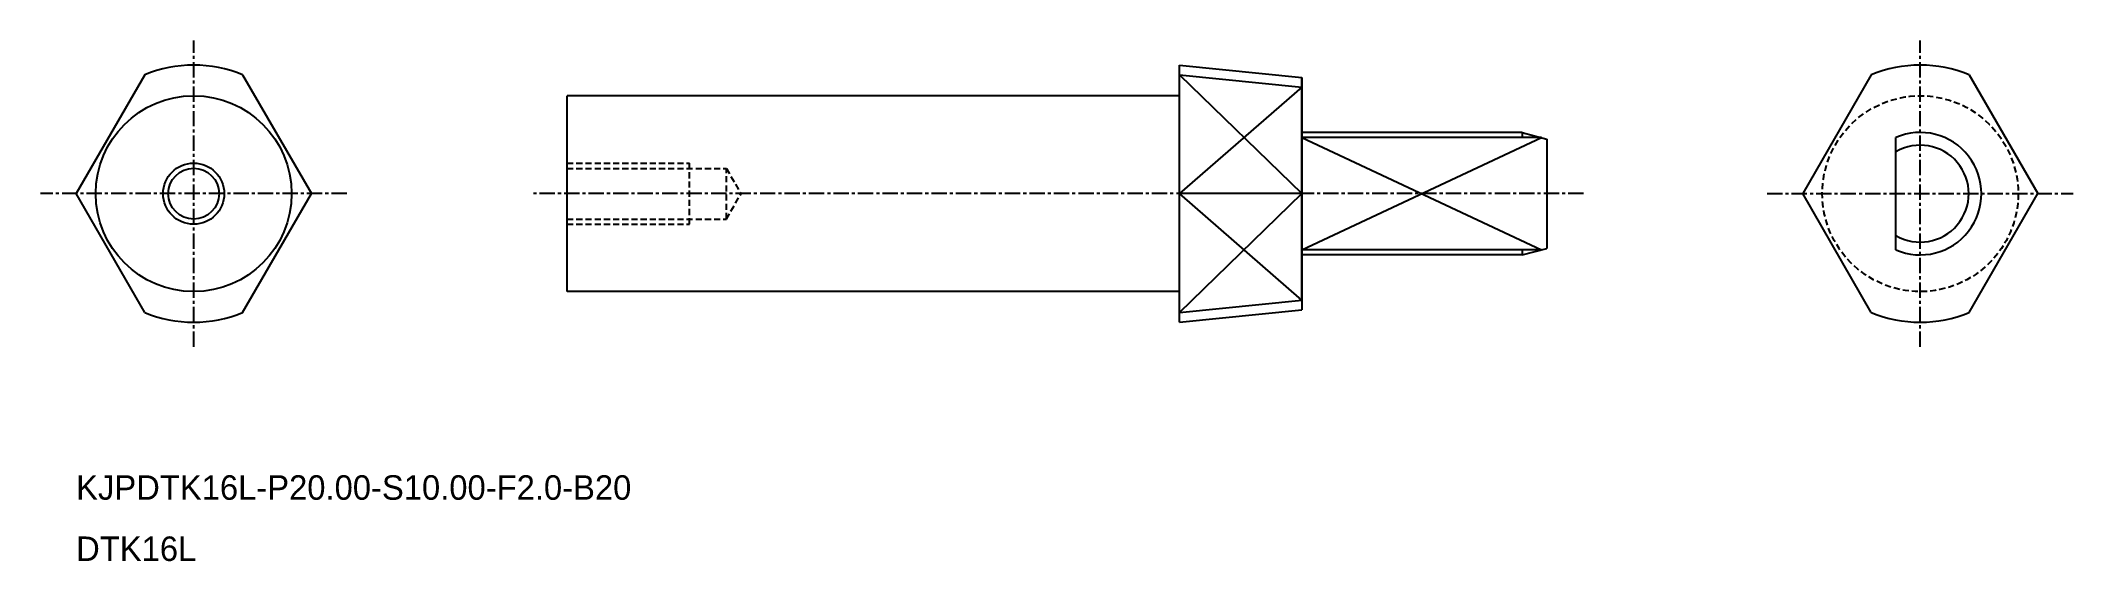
# Model space of a CAD drawing. Extents: x -2041 to -1875, y -954 to -912.
import ezdxf

# ---------------------------------------------------------------- set-up
doc = ezdxf.new("R2010")
doc.units = 0
doc.linetypes.add('CENTER', pattern=[2, 1.25, -0.25, 0.25, -0.25])
doc.linetypes.add('DASHED', pattern=[0.75, 0.5, -0.25])
doc.layers.get('0').update_dxf_attribs({"linetype": 'CONTINUOUS'})
doc.layers.add('CENTER', color=1, linetype='CENTER')

msp = doc.modelspace()

# ---------------------------------------------------------------- linework, layer by layer
at = {"color": 7, "linetype": 'CONTINUOUS'}
for p, q in [((-2032.96, -914.43), (-2038.56, -924.14)), ((-2024.96, -914.43), (-2019.35, -924.14)), ((-1948.46, -934.64), (-1948.46, -913.64)), ((-1948.46, -913.64), (-1938.46, -914.64)), ((-1948.46, -914.43), (-1938.46, -915.43)), ((-1938.46, -914.64), (-1938.46, -933.64)), ((-1938.46, -932.64), (-1938.46, -914.64)), ((-1891.96, -914.43), (-1897.56, -924.14)), ((-1883.96, -914.43), (-1878.35, -924.14)), ((-1948.46, -916.14), (-1998.46, -916.14)), ((-1998.46, -932.14), (-1998.46, -916.14)), ((-1920.46, -919.14), (-1938.46, -919.14)), ((-1918.9, -919.56), (-1938.46, -919.56)), ((-1920.46, -919.14), (-1920.46, -919.56)), ((-1920.46, -919.14), (-1918.46, -919.68)), ((-1889.96, -928.72), (-1889.96, -919.56)), ((-1918.46, -919.68), (-1918.46, -928.61)), ((-2032.96, -933.85), (-2038.56, -924.14)), ((-2024.96, -933.85), (-2019.35, -924.14)), ((-1938.46, -924.14), (-1948.46, -924.14)), ((-1891.96, -933.85), (-1897.56, -924.14)), ((-1883.96, -933.85), (-1878.35, -924.14)), ((-1918.9, -928.72), (-1938.46, -928.72)), ((-1920.46, -929.14), (-1938.46, -929.14)), ((-1920.46, -929.14), (-1918.46, -928.61)), ((-1920.46, -928.72), (-1920.46, -929.14)), ((-1948.46, -932.14), (-1998.46, -932.14)), ((-1948.46, -933.85), (-1938.46, -932.85)), ((-1948.46, -934.64), (-1938.46, -933.64))]:
    msp.add_line(p, q, dxfattribs=at)
at = {"color": 3, "linetype": 'CONTINUOUS'}
for p, q in [((-1948.46, -914.43), (-1938.46, -924.14)), ((-1938.46, -915.43), (-1948.46, -924.14)), ((-1938.46, -928.72), (-1918.9, -919.56)), ((-1938.46, -919.56), (-1918.9, -928.72)), ((-1938.46, -932.85), (-1948.46, -924.14)), ((-1948.46, -933.85), (-1938.46, -924.14))]:
    msp.add_line(p, q, dxfattribs=at)
at = {"color": 3, "linetype": 'DASHED'}
for p, q in [((-1998.46, -921.64), (-1988.46, -921.64)), ((-1998.46, -922.08), (-1985.46, -922.08)), ((-1988.46, -926.64), (-1988.46, -921.64)), ((-1985.46, -922.08), (-1984.26, -924.14)), ((-1985.46, -926.21), (-1985.46, -922.08)), ((-1985.46, -926.21), (-1984.26, -924.14)), ((-1998.46, -926.21), (-1985.46, -926.21)), ((-1998.46, -926.64), (-1988.46, -926.64))]:
    msp.add_line(p, q, dxfattribs=at)
at = {"color": 7, "linetype": 'CONTINUOUS'}
for radius in [8, 2.07]:
    msp.add_circle((-2028.96, -924.14), radius, dxfattribs=at)
at = {"color": 3, "linetype": 'DASHED'}
msp.add_circle((-1887.96, -924.14), 8, dxfattribs=at)
at = {"color": 3, "linetype": 'CONTINUOUS'}
msp.add_circle((-2028.96, -924.14), 2.5, dxfattribs=at)
at = {"color": 7, "linetype": 'CONTINUOUS'}
for centre, radius, start, end in [((-2028.96, -924.14), 10.5, 67.6073, 112.3927), ((-1887.96, -924.14), 10.5, 67.6073, 112.3927), ((-1887.96, -924.14), 5, 246.4218, 113.5782), ((-1887.96, -924.14), 3.96, 239.7, 120.3), ((-2028.96, -924.14), 10.5, 247.6073, 292.3927), ((-1887.96, -924.14), 10.5, 247.6073, 292.3927)]:
    msp.add_arc(centre, radius, start, end, dxfattribs=at)
at = {"layer": 'CENTER', "color": 1, "linetype": 'CENTER'}
for p, q in [((-2028.96, -936.64), (-2028.96, -911.64)), ((-1887.96, -936.64), (-1887.96, -911.64)), ((-2016.46, -924.14), (-2041.46, -924.14)), ((-1915.46, -924.14), (-2001.46, -924.14)), ((-1900.46, -924.14), (-1875.46, -924.14))]:
    msp.add_line(p, q, dxfattribs=at)

# ---------------------------------------------------------------- texts
at = {"color": 7, "linetype": 'CONTINUOUS'}
for s, p in [('KJPDTK16L-P20.00-S10.00-F2.0-B20', (-2038.56, -949.14)), ('DTK16L', (-2038.56, -954.14))]:
    msp.add_text(s, height=2, dxfattribs=at).set_placement(p)

doc.saveas('drawing.dxf')
